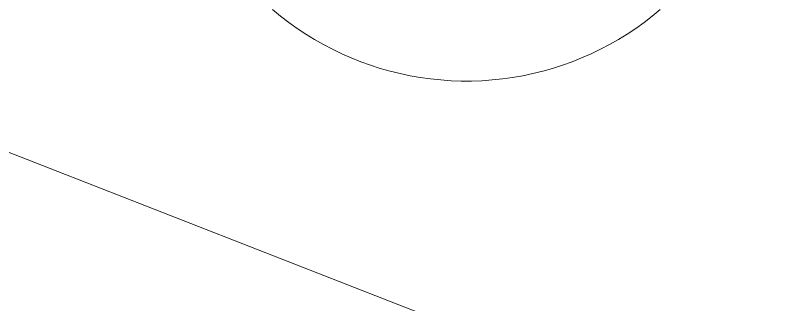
# Model space of a CAD drawing. Header units: millimetres. Extents: x -208 to 4974, y -28 to 3137.
# Drawn here: x 306.64 to 334.85, y 1375.28 to 1385.96 of the extents above; entities that cross this region are included whole.
import ezdxf

# ---------------------------------------------------------------- set-up
doc = ezdxf.new("R2010")
doc.units = ezdxf.units.MM
doc.layers.add('ZANO_R', color=7, linetype='Continuous', lineweight=0)

msp = doc.modelspace()

# ---------------------------------------------------------------- linework, layer by layer
at = {"layer": 'ZANO_R'}
for p, q in [((260.924, 1398.666), (576.403, 1275.412)), ((316.135, 1386.171), (316.428, 1385.929)), ((330.145, 1385.929), (330.437, 1386.171)), ((316.428, 1385.929), (316.729, 1385.698)), ((329.844, 1385.698), (330.145, 1385.929)), ((316.729, 1385.698), (317.037, 1385.477)), ((329.535, 1385.477), (329.844, 1385.698)), ((317.037, 1385.477), (317.354, 1385.266)), ((317.354, 1385.266), (317.677, 1385.067)), ((328.895, 1385.067), (329.219, 1385.266)), ((329.219, 1385.266), (329.535, 1385.477)), ((317.677, 1385.067), (318.007, 1384.879)), ((328.565, 1384.879), (328.895, 1385.067)), ((318.007, 1384.879), (318.343, 1384.703)), ((318.343, 1384.703), (318.685, 1384.538)), ((327.887, 1384.538), (328.229, 1384.703)), ((328.229, 1384.703), (328.565, 1384.879)), ((318.685, 1384.538), (319.033, 1384.385)), ((319.033, 1384.385), (319.385, 1384.244)), ((327.187, 1384.244), (327.539, 1384.385)), ((327.539, 1384.385), (327.887, 1384.538)), ((319.385, 1384.244), (319.743, 1384.116)), ((319.743, 1384.116), (320.104, 1384)), ((326.468, 1384), (326.829, 1384.116)), ((326.829, 1384.116), (327.187, 1384.244)), ((320.104, 1384), (320.47, 1383.896)), ((320.47, 1383.896), (320.838, 1383.805)), ((325.734, 1383.805), (326.103, 1383.896)), ((326.103, 1383.896), (326.468, 1384)), ((320.838, 1383.805), (321.21, 1383.727)), ((321.21, 1383.727), (321.584, 1383.662)), ((321.584, 1383.662), (321.96, 1383.61)), ((321.96, 1383.61), (322.338, 1383.57)), ((322.338, 1383.57), (322.717, 1383.544)), ((322.717, 1383.544), (323.096, 1383.531)), ((323.476, 1383.531), (323.856, 1383.544)), ((323.856, 1383.544), (324.234, 1383.57)), ((324.234, 1383.57), (324.612, 1383.61)), ((324.612, 1383.61), (324.988, 1383.662)), ((324.988, 1383.662), (325.362, 1383.727)), ((325.362, 1383.727), (325.734, 1383.805)), ((323.096, 1383.531), (323.476, 1383.531))]:
    msp.add_line(p, q, dxfattribs=at)

doc.saveas('drawing.dxf')
